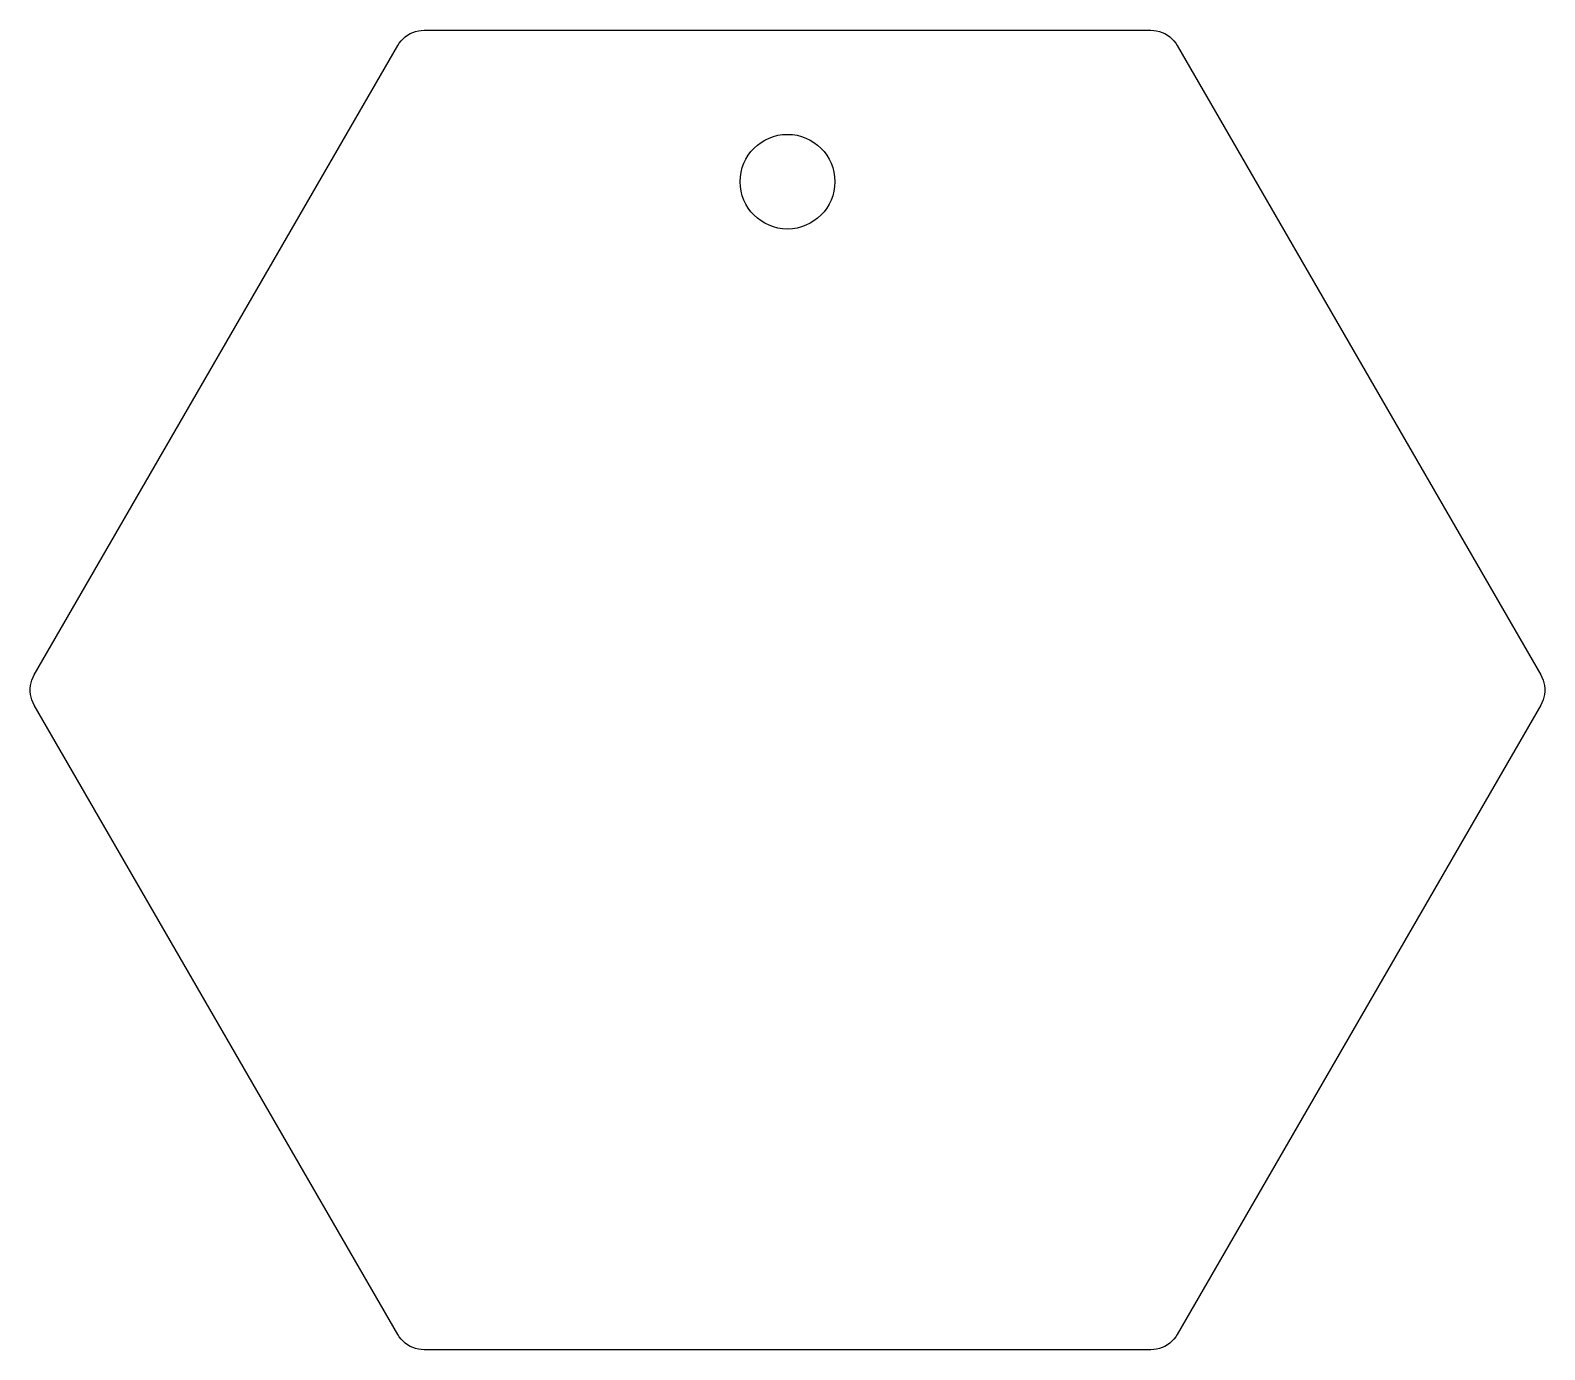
# Model space of a CAD drawing. Header units: inches. Extents: x 0 to 3, y 0 to 2.61.
import ezdxf

# ---------------------------------------------------------------- set-up
doc = ezdxf.new("R2010")
doc.units = ezdxf.units.IN

msp = doc.modelspace()

# ---------------------------------------------------------------- linework, layer by layer
at = {"layer": 'CUT'}
msp.add_lwpolyline([(2.992, 1.3374), (2.9946, 1.3323), (2.9967, 1.327), (2.9984, 1.3214), (2.9995, 1.3158), (3, 1.3101), (3, 1.3043), (2.9995, 1.2986), (2.9984, 1.293), (2.9967, 1.2875), (2.9946, 1.2821), (2.992, 1.277), (2.2721, 0.0302), (2.269, 0.0254), (2.2655, 0.0209), (2.2615, 0.0167), (2.2572, 0.0129), (2.2525, 0.0096), (2.2475, 0.0067), (2.2423, 0.0044), (2.2369, 0.0025), (2.2313, 0.0011), (2.2256, 0.0003), (2.2198, 0), (0.7802, 0), (0.7744, 0.0003), (0.7687, 0.0011), (0.7631, 0.0025), (0.7577, 0.0044), (0.7525, 0.0067), (0.7475, 0.0096), (0.7428, 0.0129), (0.7385, 0.0167), (0.7345, 0.0209), (0.731, 0.0254), (0.7279, 0.0302), (0.008, 1.277), (0.0054, 1.2821), (0.0033, 1.2875), (0.0016, 1.293), (0.0005, 1.2986), (0, 1.3043), (0, 1.3101), (0.0005, 1.3158), (0.0016, 1.3214), (0.0033, 1.327), (0.0054, 1.3323), (0.008, 1.3374), (0.7279, 2.5842), (0.731, 2.589), (0.7345, 2.5936), (0.7385, 2.5977), (0.7428, 2.6015), (0.7475, 2.6048), (0.7525, 2.6077), (0.7577, 2.6101), (0.7631, 2.612), (0.7687, 2.6133), (0.7744, 2.6141), (0.7802, 2.6144), (2.2198, 2.6144), (2.2256, 2.6141), (2.2313, 2.6133), (2.2369, 2.612), (2.2423, 2.6101), (2.2475, 2.6077), (2.2525, 2.6048), (2.2572, 2.6015), (2.2615, 2.5977), (2.2655, 2.5936), (2.269, 2.589), (2.2721, 2.5842)], close=True, dxfattribs=at)
msp.add_circle((1.5, 2.3144), 0.0938, dxfattribs=at)

doc.saveas('drawing.dxf')
